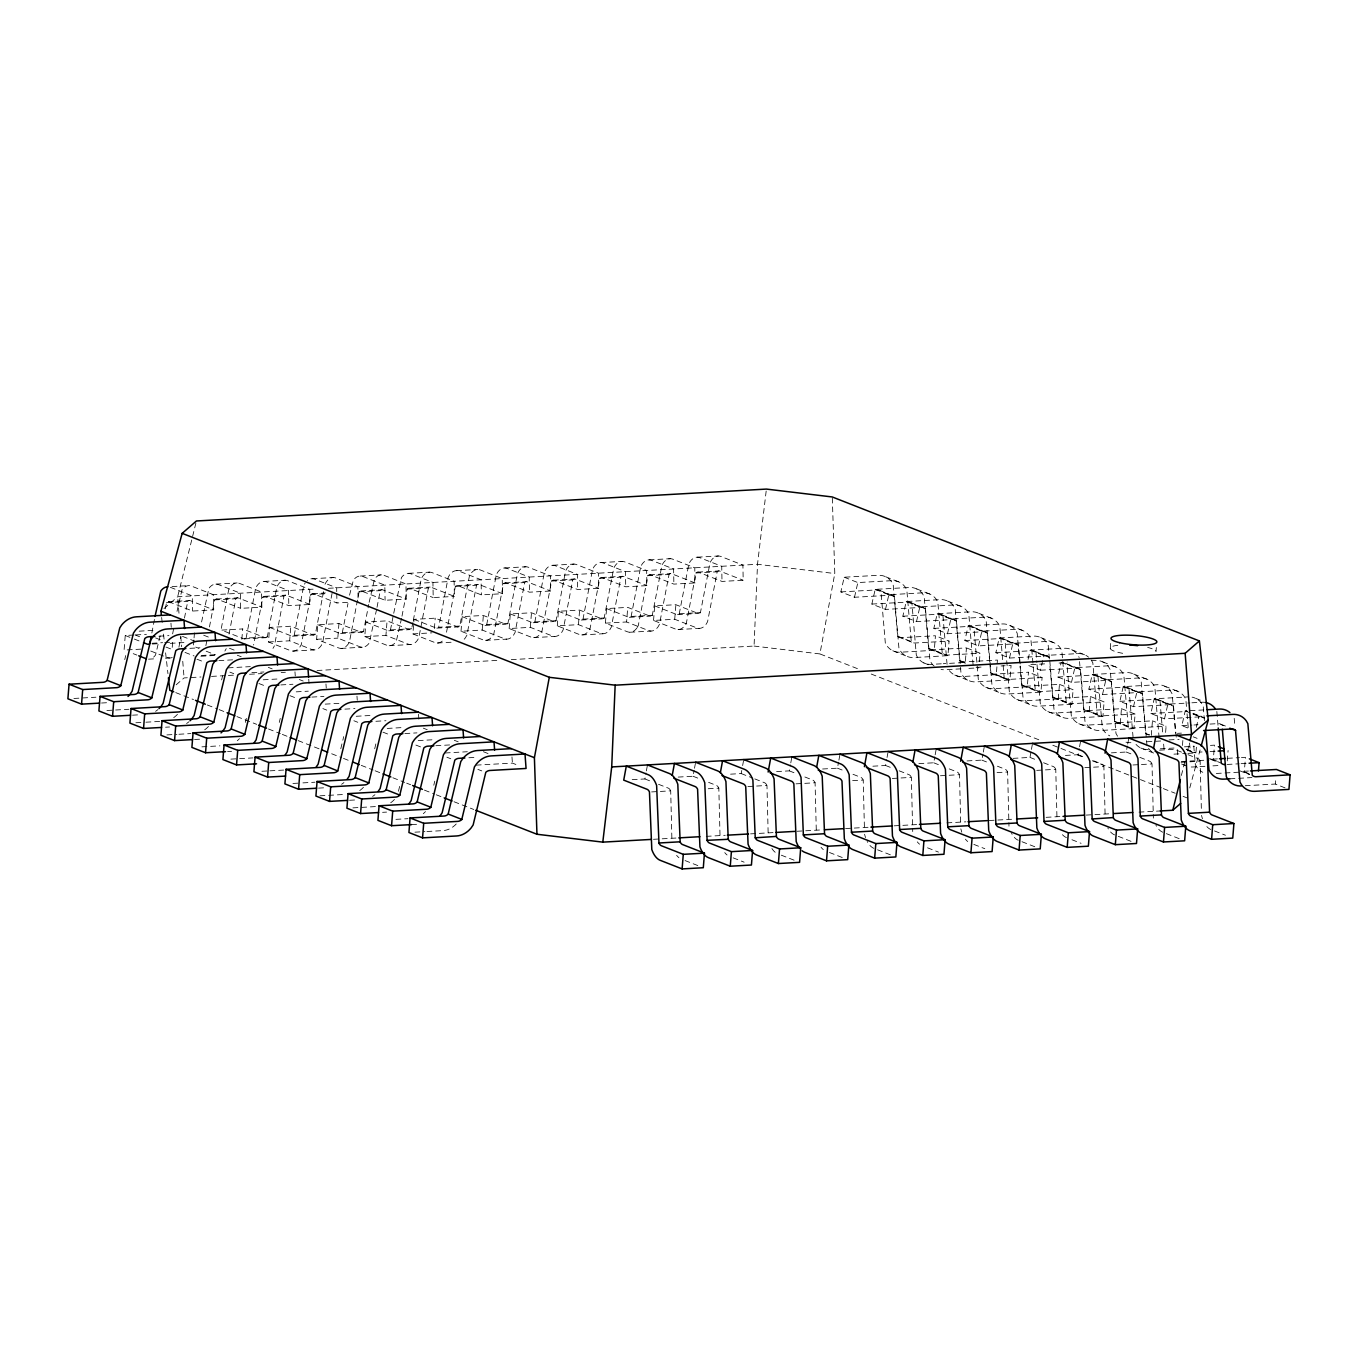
<?xml version="1.0" encoding="UTF-8"?>
<svg xmlns="http://www.w3.org/2000/svg" width="1358" height="1358" viewBox="0 0 1358 1358"><rect width="100%" height="100%" fill="white"/><g stroke="black" fill="none" stroke-linecap="round" stroke-linejoin="round"><path stroke-width="0.75" stroke-dasharray="5 3.75" d="M511.287 659.632L754.063 646.052L757.509 564.283L766.404 489.084M133.712 635.035L125.242 635.493L124.087 650.075L143.15 649.005M172.228 647.376L172.704 641.129M193.888 639.957L193.396 646.204L198.879 648.343M194.058 637.87L194.55 631.623M241.86 639.346L242.675 628.924L221.507 630.112L243.405 638.701A7.469 4.057 86.8 0 0 246.053 638.107L267.322 636.817L276.862 586.894L278.237 584.466A22.39 12.171 86.8 0 1 287.794 580.749L309.709 589.338L309.98 604.48L288.813 605.651L265.472 596.501A7.469 4.057 86.8 0 0 262.841 597.113L253.607 645.05M347.529 602.375L336.937 602.969L313.613 593.819A7.469 4.057 86.8 0 0 310.965 594.414L301.34 644.439L299.948 646.883A22.39 12.171 86.8 0 1 290.391 650.584L268.494 641.995L269.631 627.43L290.816 626.242L312.73 634.831A7.469 4.057 86.8 0 0 315.362 634.22L324.189 588.37M332.065 593.344L322.525 643.251L321.133 645.695A22.39 12.171 86.8 0 1 311.576 649.413L289.661 640.806L290.816 626.242M369.138 602.307L374.502 579.068A22.39 12.171 86.8 0 1 384.059 575.368L405.974 583.957L406.246 599.082L385.078 600.27L361.737 591.12A7.469 4.057 86.8 0 0 359.106 591.732L349.481 641.757L348.089 644.184A22.39 12.171 86.8 0 1 338.532 647.902L316.618 639.295L317.772 624.731L338.94 623.543L360.855 632.132A7.469 4.057 86.8 0 0 363.486 631.538L368.748 604.395M376.607 609.369L369.257 642.996A22.39 12.171 86.8 0 1 359.717 646.714L337.803 638.124L338.94 623.543M401.578 618.263L396.213 641.502A22.39 12.171 86.8 0 1 386.657 645.203L364.759 636.613L365.896 622.032L387.081 620.844L408.996 629.45A7.469 4.057 86.8 0 0 411.627 628.839L412.9 622.49M413.307 620.419L421.252 578.814L422.644 576.386A22.39 12.171 86.8 0 1 432.2 572.669L454.115 581.258L454.387 596.4L431.046 587.25A7.469 4.057 86.8 0 0 428.415 587.844L418.79 637.87L417.398 640.314A22.39 12.171 86.8 0 1 407.841 644.015L385.927 635.425L387.081 620.844M442.233 641.129A22.39 12.171 86.8 0 1 434.798 642.521L412.883 633.914L414.037 619.35L435.205 618.162L457.12 626.751A7.469 4.057 86.8 0 0 459.751 626.14L469.393 576.131L470.768 573.687A22.39 12.171 86.8 0 1 480.325 569.97L502.239 578.576L502.511 593.701L481.343 594.889L458.002 585.739A7.469 4.057 86.8 0 0 455.371 586.333L446.527 632.2M434.39 628.567L435.205 618.162M461.024 631.232L462.161 616.651L483.346 615.463L505.261 624.052A7.469 4.057 86.8 0 0 507.892 623.458L517.517 573.432L518.909 570.988A22.39 12.171 86.8 0 1 528.466 567.288L550.38 575.877L550.652 591.002L529.467 592.19L506.144 583.04A7.469 4.057 86.8 0 0 503.495 583.651L493.871 633.677L492.479 636.104A22.39 12.171 86.8 0 1 482.922 639.822L461.024 631.232L482.192 630.044L504.107 638.633A22.39 12.171 86.8 0 0 513.663 634.916L515.055 632.489L524.68 582.463A7.469 4.057 86.8 0 1 527.311 581.852L550.652 591.002M482.192 630.044L483.346 615.463M509.148 628.533L510.302 613.952L531.47 612.781L553.385 621.37A7.469 4.057 86.8 0 0 556.016 620.759L565.658 570.733L567.033 568.306A22.39 12.171 86.8 0 1 576.59 564.589L598.505 573.178L598.776 588.32L577.608 589.508L554.268 580.358A7.469 4.057 86.8 0 0 551.637 580.952L542.012 630.978L540.62 633.422A22.39 12.171 86.8 0 1 531.063 637.123L509.148 628.533L530.333 627.345L552.248 635.934A22.39 12.171 86.8 0 0 561.788 632.234L563.18 629.789L572.804 579.764A7.469 4.057 86.8 0 1 575.452 579.17L598.776 588.32M530.333 627.345L531.47 612.781M557.289 625.834L558.427 611.27L579.611 610.082L601.526 618.671A7.469 4.057 86.8 0 0 604.157 618.077L613.782 568.051L615.174 565.607A22.39 12.171 86.8 0 1 624.731 561.889L646.646 570.496L646.917 585.621L625.732 586.809L602.409 577.659A7.469 4.057 86.8 0 0 599.761 578.27L590.136 628.279L588.744 630.723A22.39 12.171 86.8 0 1 579.187 634.441L557.289 625.834L578.457 624.663L600.372 633.252A22.39 12.171 86.8 0 0 609.929 629.535L611.321 627.107L620.946 577.082A7.469 4.057 86.8 0 1 623.577 576.471L646.917 585.621M578.457 624.663L579.611 610.082M636.885 628.024A22.39 12.171 86.8 0 1 627.328 631.742L605.413 623.152L606.568 608.571L627.736 607.382L649.65 615.989A7.469 4.057 86.8 0 0 652.281 615.378L661.923 565.352L663.298 562.908A22.39 12.171 86.8 0 1 672.855 559.207L694.77 567.797L695.041 582.938L673.874 584.11L650.533 574.96A7.469 4.057 86.8 0 0 647.902 575.571L638.277 625.597L636.885 628.024M695.041 582.938L671.718 573.772A7.469 4.057 86.8 0 0 669.07 574.383L659.445 624.408L658.053 626.853A22.39 12.171 86.8 0 1 648.513 630.553L626.598 621.964L627.736 607.382M653.554 620.453L654.692 605.872L675.877 604.7L697.791 613.29A7.469 4.057 86.8 0 0 700.422 612.679L710.047 562.653L711.439 560.226A22.39 12.171 86.8 0 1 720.996 556.508L742.911 565.098L743.182 580.239L721.998 581.428L698.674 572.278A7.469 4.057 86.8 0 0 696.026 572.872L686.401 622.898L685.009 625.342A22.39 12.171 86.8 0 1 675.452 629.043L653.554 620.453L674.722 619.265L696.637 627.854A22.39 12.171 86.8 0 0 706.194 624.154L707.586 621.709L717.211 571.684A7.469 4.057 86.8 0 1 719.842 571.09L743.182 580.239M674.722 619.265L675.877 604.7M947.935 655.659L934.287 650.312L935.441 635.748L901.406 637.649A7.469 6.077 -68.6 0 1 897.638 636.274L893.174 584.568L891.595 581.767A22.39 18.248 -68.6 0 0 878.219 575.317L844.201 577.218L840.84 591.918L854.488 597.265L890.712 595.245A7.469 6.077 -68.6 0 1 894.481 596.62L898.945 648.326L900.524 651.11A22.39 18.248 -68.6 0 0 913.9 657.561L947.935 655.659L949.072 641.095L935.441 635.748M934.202 666.167A22.39 18.248 -68.6 0 1 931.537 663.264L929.958 660.48L925.494 608.774A7.469 6.077 -68.6 0 0 921.709 607.399L885.484 609.419L871.853 604.072L875.197 589.372L909.215 587.471A22.39 18.248 -68.6 0 1 922.608 593.921L924.187 596.722L928.634 648.428A7.469 6.077 -68.6 0 0 932.42 649.803L966.438 647.902L965.283 662.466L943.284 663.706M979.424 661.567L980.086 653.249L966.438 647.902M1009.928 679.985L996.297 674.637L997.434 660.056L963.416 661.957A7.469 6.077 -68.6 0 1 959.648 660.582L955.183 608.876L953.605 606.092A22.39 18.248 -68.6 0 0 940.228 599.625L906.21 601.543L902.849 616.226L916.497 621.591L952.722 619.554A7.469 6.077 -68.6 0 1 956.49 620.929L960.955 672.634L962.533 675.435A22.39 18.248 -68.6 0 0 975.91 681.886L1009.928 679.985L1011.082 665.403L1001.067 665.963M1040.941 692.139L1027.293 686.792L1028.447 672.21L994.412 674.111A7.469 6.077 -68.6 0 1 990.644 672.736L986.18 621.03L984.601 618.246A22.39 18.248 -68.6 0 0 971.225 611.796L937.207 613.697L933.846 628.398L947.494 633.745L983.718 631.708A7.469 6.077 -68.6 0 1 987.504 633.083L991.951 684.788L993.53 687.589A22.39 18.248 -68.6 0 0 1006.906 694.04L1040.941 692.139L1042.078 677.557L1028.447 672.21M1059.444 684.364L1073.092 689.711L1071.937 704.293L1058.289 698.946L1059.444 684.364L1025.426 686.265A7.469 6.077 -68.6 0 1 1021.64 684.907L1019.977 666.201M1090.44 696.535L1104.088 701.882L1102.934 716.447L1089.303 711.1L1090.44 696.535L1056.422 698.436A7.469 6.077 -68.6 0 1 1052.654 697.061L1049.751 663.926M1110.284 648.445L1110.759 642.555M1121.453 708.689L1135.084 714.036L1133.947 728.601L1120.299 723.254L1121.453 708.689L1087.418 710.59A7.469 6.077 -68.6 0 1 1083.65 709.216L1079.542 661.635M1156.337 647.528L1156.031 651.45A22.967 4.651 4.5 0 0 1147.646 647.426M1151.295 735.425L1152.45 720.843L1118.432 722.745A7.469 6.077 -68.6 0 1 1114.646 721.37L1110.199 669.664L1108.62 666.88A22.39 18.248 -68.6 0 0 1095.227 660.412L1091.238 660.65M1165.605 732.437L1166.098 726.191L1152.45 720.843M1182.462 745.491L1182.954 739.244M1187.944 753.367L1195.94 752.926L1196.771 742.52M1227.276 760.921L1228.09 750.516M1285.058 787.878L1275.315 784.041L1275.807 777.794M632.2 779.662L644.914 778.949L646.018 772.94M646.374 770.937L647.477 764.927M678.219 777.082L693.038 776.25L694.142 770.258M694.515 768.255L695.619 762.245M730.587 774.162L741.179 773.568L742.283 767.559M742.639 765.556L743.743 759.546M776.606 771.582L789.304 770.869L790.407 764.86M790.78 762.856L791.884 756.847M822.609 769.001L837.445 768.187L838.548 762.178M838.904 760.174L840.008 754.165M872.871 766.201L885.569 765.488L886.672 759.478M887.046 757.475L888.149 751.466M918.874 763.62L933.71 762.789L934.813 756.779M935.17 754.776L936.273 748.784M967.015 760.938L981.834 760.107L982.937 754.097M983.311 752.094L984.414 746.085M1013.034 758.358L1029.975 757.408L1031.078 751.398M1031.435 749.395L1032.538 743.386M1065.402 755.421L1078.099 754.709L1079.203 748.716M1079.576 746.713L1080.679 740.704M1111.404 752.858L1126.24 752.026L1127.344 746.017M1127.7 744.014L1128.804 738.005M857.407 668.628L819.909 653.928L834.797 573.534L832.267 496.96M151.858 632.981L154.642 618.416M160.125 635.884L155.559 654.963A22.39 12.171 86.8 0 1 151.061 658.715M165.286 608.842L166.576 602.494A7.469 4.057 86.8 0 1 169.207 601.9L192.547 611.049L213.715 609.861L213.444 594.719L191.529 586.13A22.39 12.171 86.8 0 0 181.972 589.847L176.608 613.086M172.636 633.88L173.841 627.634M178.917 647.172L180.903 636.783M184.484 618.06L187.743 601.305A7.469 4.057 86.8 0 1 190.392 600.711L213.715 609.861M201.578 621.964L208.928 588.337A22.39 12.171 86.8 0 1 218.485 584.619L240.4 593.225L240.672 608.35L261.856 607.162L261.585 592.037L239.67 583.448A22.39 12.171 86.8 0 0 230.113 587.148L228.721 589.593L220.777 631.181M205.873 645.661L207.061 639.431M209.455 626.955L214.7 599.812A7.469 4.057 86.8 0 1 217.348 599.201L240.672 608.35M229.044 634.084L235.885 598.623A7.469 4.057 86.8 0 1 238.516 598.012L261.856 607.162M246.137 637.988L255.677 588.082L257.069 585.638A22.39 12.171 86.8 0 1 266.626 581.937L288.541 590.526L288.813 605.651M309.98 604.48L286.657 595.33A7.469 4.057 86.8 0 0 284.009 595.924L274.384 645.95L272.992 648.394M269.631 627.43L291.546 636.019A7.469 4.057 86.8 0 0 294.177 635.408L303.802 585.383L305.194 582.955M317.772 624.731L339.67 633.32A7.469 4.057 86.8 0 0 342.318 632.726L347.971 603.495M349.549 595.177L353.335 580.256A22.39 12.171 86.8 0 1 362.892 576.539L384.806 585.145L385.078 600.27M377.015 607.298L380.274 590.543A7.469 4.057 86.8 0 1 382.922 589.932L406.246 599.082M365.896 622.032L387.811 630.621A7.469 4.057 86.8 0 0 390.442 630.027L393.311 615.361M393.718 613.273L401.459 577.557A22.39 12.171 86.8 0 1 411.016 573.857L432.93 582.446L433.202 597.588L454.387 596.4M401.985 616.176L407.23 589.033A7.469 4.057 86.8 0 1 409.878 588.421L433.202 597.588M502.511 593.701L479.187 584.551A7.469 4.057 86.8 0 0 476.539 585.162L466.914 635.171L465.522 637.615A22.39 12.171 86.8 0 1 463.418 639.941M462.161 616.651L484.076 625.24A7.469 4.057 86.8 0 0 486.707 624.646L496.332 574.621L497.724 572.176A22.39 12.171 86.8 0 1 507.281 568.476L529.196 577.065L529.467 592.19M510.302 613.952L532.2 622.558A7.469 4.057 86.8 0 0 534.848 621.947L544.473 571.922L545.865 569.494A22.39 12.171 86.8 0 1 555.422 565.777L577.337 574.366L577.608 589.508M558.427 611.27L580.341 619.859A7.469 4.057 86.8 0 0 582.972 619.248L592.597 569.24L593.989 566.795A22.39 12.171 86.8 0 1 603.546 563.078L625.461 571.684L625.732 586.809M606.568 608.571L628.465 617.16A7.469 4.057 86.8 0 0 631.114 616.566L640.738 566.541L642.13 564.096A22.39 12.171 86.8 0 1 651.687 560.396L673.602 568.985L673.874 584.11M654.692 605.872L676.607 614.478A7.469 4.057 86.8 0 0 679.238 613.867L688.862 563.842L690.254 561.414A22.39 12.171 86.8 0 1 699.811 557.697L721.726 566.286L721.998 581.428M854.488 597.265L857.832 582.565L891.866 580.664A22.39 18.248 -68.6 0 1 905.243 587.114L906.821 589.915L911.286 641.621A7.469 6.077 -68.6 0 0 915.054 642.996L949.072 641.095M885.484 609.419L888.845 594.736L922.863 592.818A22.39 18.248 -68.6 0 1 936.239 599.285L937.818 602.069L942.282 653.775A7.469 6.077 -68.6 0 0 946.051 655.15L980.086 653.249M916.497 621.591L919.841 606.89L953.859 604.989A22.39 18.248 -68.6 0 1 967.252 611.439L968.814 614.223L973.177 665.81M947.494 633.745L950.838 619.044L984.873 617.143A22.39 18.248 -68.6 0 1 998.249 623.594L999.827 626.394L1002.951 663.519M1020.181 663.943L1018.5 645.237A7.469 6.077 -68.6 0 0 1014.715 643.879L978.49 645.899L964.859 640.552L968.203 625.851L1002.221 623.95A22.39 18.248 -68.6 0 1 1015.614 630.401L1017.193 633.201L1019.79 664.147M978.49 645.899L981.851 631.198L1015.869 629.297A22.39 18.248 -68.6 0 1 1029.245 635.748L1030.824 638.549L1035.288 690.254A7.469 6.077 -68.6 0 0 1039.057 691.629L1073.092 689.711M1102.934 716.447L1068.916 718.348A22.39 18.248 -68.6 0 1 1055.539 711.898L1053.961 709.114L1049.496 657.408A7.469 6.077 -68.6 0 0 1045.728 656.033L1009.503 658.053L995.855 652.706L999.216 638.005L1033.234 636.104A22.39 18.248 -68.6 0 1 1046.611 642.555L1048.189 645.356L1049.581 661.855M1009.503 658.053L1012.847 643.352L1046.865 641.451A22.39 18.248 -68.6 0 1 1060.259 647.902L1061.837 650.703L1066.285 702.409A7.469 6.077 -68.6 0 0 1070.07 703.784L1104.088 701.882M1028.108 659.36L1030.213 650.159L1064.231 648.258A22.39 18.248 -68.6 0 1 1077.607 654.709L1079.186 657.51M1028.804 665.624L1040.5 670.207L1043.861 655.524L1077.879 653.605A22.39 18.248 -68.6 0 1 1088.573 657.17M1117.549 736.223L1115.97 733.422L1111.506 681.716A7.469 6.077 -68.6 0 0 1107.721 680.341L1071.496 682.378L1057.865 677.031L1061.209 662.331L1067.218 661.991M1071.496 682.378L1074.857 667.678L1108.875 665.776A22.39 18.248 -68.6 0 1 1122.251 672.227L1123.83 675.011L1128.294 726.717A7.469 6.077 -68.6 0 0 1132.063 728.092L1166.098 726.191M1146.967 745.576L1142.502 693.87A7.469 6.077 -68.6 0 0 1138.734 692.495L1102.509 694.532L1088.861 689.185L1092.222 674.485L1126.24 672.583A22.39 18.248 -68.6 0 1 1139.617 679.034L1141.195 681.818L1145.66 733.541A7.469 6.077 -68.6 0 0 1149.428 734.899M1102.509 694.532L1105.853 679.832L1139.871 677.931A22.39 18.248 -68.6 0 1 1153.265 684.381L1154.843 687.182L1159.019 736.681M1176.232 737.105L1173.516 706.024A7.469 6.077 -68.6 0 0 1169.73 704.666L1133.506 706.686L1119.858 701.339L1123.219 686.639L1157.237 684.738A22.39 18.248 -68.6 0 1 1170.613 691.188L1172.192 693.989L1175.502 733.184M1133.506 706.686L1136.867 691.986L1170.885 690.085A22.39 18.248 -68.6 0 1 1184.261 696.535L1185.84 699.336L1186.875 711.711M1192.935 713.731L1204.512 718.195A7.469 6.077 -68.6 0 0 1200.744 716.82L1164.502 718.84L1150.871 713.493L1154.215 698.793L1188.25 696.892M1164.502 718.84L1167.863 704.14L1189.88 702.918M1187.724 727.939L1181.867 725.647L1185.228 710.947L1205.242 709.844M1196.347 727.328L1198.859 716.311L1204.869 715.972M124.749 659.615L125.717 655.574M221.609 679.934L222.576 675.894M245.374 722.388L246.341 718.348M279.273 722.422L280.24 718.382M340.79 748.75L343.693 736.63M374.689 748.801L376.624 740.721M398.454 791.256L400.389 783.176M433.796 785.23L434.764 781.189M195.908 523.017L177.677 596.722L179.154 615.463M1181.392 775.452L1184.94 761.108M1187.486 750.872L1189.506 742.69L1190.304 751.042A7.469 6.077 -68.6 0 0 1194.072 752.417L1202.085 751.959M1189.761 787.912L1200.099 749.956M224.868 651.076L226.26 648.649M324.986 584.212L326.378 581.767A22.39 12.171 86.8 0 1 335.935 578.05L357.85 586.656L358.122 601.781M267.322 636.817L267.22 636.919A7.469 4.057 86.8 0 1 264.589 637.53L242.675 628.924M534.848 621.947L556.118 620.657M647.8 575.673L668.985 574.502M695.941 572.991L717.126 571.803M163.978 608.588L177.677 596.722L315.939 588.999M176.15 684.805L184.077 677.931L200.967 676.98M172.042 586.571L188.983 585.621M215.939 584.11L237.107 582.938M264.063 581.428L285.248 580.239M312.204 578.729L333.372 577.54M360.328 576.047L381.513 574.858M408.469 573.348L429.637 572.159M456.594 570.649L477.778 569.477M504.735 567.967L525.902 566.778M552.859 565.268L574.044 564.079M601 562.568L622.168 561.397M649.124 559.886L670.309 558.698M697.265 557.187L718.433 555.999M328.364 588.303L757.509 564.283L834.797 573.534M168.29 601.73L189.475 600.542M216.431 599.031L237.616 597.843M264.555 596.332L285.74 595.16M312.696 593.65L325.394 592.937M360.821 590.951L382.005 589.762M408.962 588.269L430.147 587.08M457.086 585.57L478.271 584.381M505.227 582.871L526.412 581.682M553.351 580.189L574.536 579M601.492 577.49L622.677 576.301M649.616 574.79L670.801 573.619M697.757 572.108L718.942 570.92M166.474 602.612L187.659 601.424M214.615 599.913L235.8 598.725M262.739 597.214L283.924 596.043M310.88 594.532L325.699 593.701M359.004 591.833L380.189 590.645M407.145 589.151L428.33 587.963M455.269 586.452L476.454 585.264M503.411 583.753L524.595 582.565M551.535 581.071L572.72 579.883M599.676 578.372L620.861 577.184M139.195 631.164L155.304 630.265M840.84 591.918L877.064 589.898A7.469 6.077 -68.6 0 1 880.85 591.256L894.599 596.739M135.817 634.916L146.409 634.322M158.886 636.189L168.935 635.629M151.994 643.268L162.587 642.673M164.691 642.555L171.057 642.198A7.469 4.057 86.8 0 1 170.123 642.877M294.279 635.306L315.446 634.118M342.403 632.607L363.588 631.419M390.544 629.908L411.712 628.737M459.853 626.038L438.668 627.226L448.208 577.303L449.6 574.875A22.39 12.171 86.8 0 1 459.157 571.158L481.071 579.747L481.343 594.889M486.809 624.527L507.977 623.339M583.074 619.146L604.242 617.958M631.198 616.447L652.383 615.259M679.339 613.765L700.507 612.577M152.3 644.031L160.77 643.556M244.321 638.871L265.506 637.7M292.462 636.189L313.63 635.001M340.586 633.49L361.771 632.302M388.728 630.791L409.895 629.62M436.852 628.109L458.036 626.921M484.993 625.41L506.161 624.222M533.117 622.728L554.302 621.54M581.258 620.029L602.426 618.841M629.382 617.33L650.567 616.142M677.523 614.648L698.691 613.46M170.208 643.336L186.301 642.436M871.853 604.072L908.078 602.052A7.469 6.077 -68.6 0 1 911.846 603.427L925.596 608.91M268.494 641.995L289.661 640.806M316.618 639.295L337.803 638.124M364.759 636.613L385.927 635.425M412.883 633.914L431.946 632.845M605.413 623.152L626.598 621.964M189.882 648.343L199.949 647.783M201.205 655.49L217.297 654.59M902.849 616.226L939.074 614.206A7.469 6.077 -68.6 0 1 942.859 615.581L956.609 621.064M148.548 659.173L157.019 658.698M165.489 658.223L169.733 657.985M200.916 656.254L215.752 655.422M292.955 651.093L314.122 649.905M341.079 648.411L362.263 647.223M389.22 645.712L410.388 644.524M437.344 643.013L454.285 642.079M485.485 640.331L506.653 639.143M533.609 637.632L554.794 636.444M581.75 634.933L602.918 633.762M629.874 632.251L651.059 631.063M678.015 629.552L699.183 628.364M218.876 660.616L232.965 659.818M228.178 667.864L250.313 666.625M933.846 628.398L970.087 626.361A7.469 6.077 -68.6 0 1 973.856 627.736L987.605 633.218M251.892 672.651L263.961 671.989M211.508 676.403L226.294 675.571M228.399 675.452L234.73 675.096M249.516 674.264L262.179 673.568M281.174 672.499L285.401 672.261M317.059 670.496L498.624 660.327M263.214 679.798L279.307 678.898M964.859 640.552L1001.084 638.515A7.469 6.077 -68.6 0 1 1004.852 639.89L1018.602 645.373M280.868 684.924L292.955 684.245M73.909 698.453L95.926 697.214M934.287 650.312L900.269 652.213A22.39 18.248 -68.6 0 1 886.893 645.763L885.314 642.979L880.952 591.392M296.231 691.85L308.3 691.171M995.855 652.706L1032.08 650.686A7.469 6.077 -68.6 0 1 1035.865 652.044L1049.615 657.544M101.561 703.02L107.554 702.68M311.882 697.078L323.951 696.416M106.909 710.489L128.925 709.266M941.281 663.807L931.265 664.368A22.39 18.248 -68.6 0 1 917.889 657.917L916.31 655.133L911.965 603.563M981.053 667.084L977.064 667.304A7.469 6.077 -68.6 0 1 975.689 667.202M325.207 704.123L341.316 703.223M1030.892 664.639L1046.984 663.739M1059.053 663.06L1063.093 662.84A7.469 6.077 -68.6 0 1 1066.862 664.215L1080.612 669.698L1084.957 721.268L1086.536 724.052A22.39 18.248 -68.6 0 0 1099.912 730.519L1133.947 728.601M132.558 715.174L140.553 714.732M960.921 668.832L944.913 669.732A22.39 18.248 -68.6 0 1 941.043 669.46M968.916 668.374L978.931 667.813M344.898 709.131L354.947 708.57M1040.5 670.207L1076.724 668.187A7.469 6.077 -68.6 0 1 1080.51 669.562L1080.612 669.698M135.902 722.762L143.914 722.32M145.917 722.201L159.921 721.421M996.297 674.637L962.262 676.539A22.39 18.248 -68.6 0 1 948.886 670.071M1042.078 677.557L1008.06 679.458A7.469 6.077 -68.6 0 1 1004.292 678.1L990.542 672.617M356.22 716.277L372.313 715.377M1057.865 677.031L1094.09 674.994A7.469 6.077 -68.6 0 1 1097.858 676.369L1111.608 681.852M165.557 727.209L169.563 726.988M375.894 721.285L385.961 720.725M166.915 734.916L176.913 734.355M178.917 734.254L190.918 733.575M1027.293 686.792L993.275 688.693A22.39 18.248 -68.6 0 1 979.899 682.242L978.32 679.441L973.958 627.871M387.217 728.431L403.326 727.532M1088.861 689.185L1125.086 687.148A7.469 6.077 -68.6 0 1 1128.871 688.523L1142.621 694.006M194.567 739.482L202.563 739.041M404.888 733.558L416.957 732.879M201.918 746.849L219.928 745.848M1058.289 698.946L1024.272 700.847A22.39 18.248 -68.6 0 1 1010.895 694.396L1009.317 691.595L1004.971 640.025M418.213 740.585L434.322 739.686M1119.858 701.339L1156.099 699.319A7.469 6.077 -68.6 0 1 1159.868 700.677L1173.618 706.16M227.567 751.534L231.573 751.314M1071.937 704.293L1037.919 706.194A22.39 18.248 -68.6 0 1 1024.543 699.743L1022.964 696.96L1020.35 666.014M1191.883 702.799L1201.881 702.239A22.39 18.248 -68.6 0 1 1205.751 702.51M435.884 745.712L449.973 744.931M230.911 759.122L252.928 757.9M1089.303 711.1L1055.285 713.001A22.39 18.248 -68.6 0 1 1041.892 706.55L1040.313 703.767L1037.02 664.571M1135.084 714.036L1101.066 715.938A7.469 6.077 -68.6 0 1 1097.298 714.563L1083.65 709.216M445.203 752.977L467.339 751.738M1150.871 713.493L1187.096 711.473M468.9 757.764L476.947 757.306M261.924 771.276L267.916 770.954M269.919 770.835L283.924 770.054M1120.299 723.254L1086.281 725.155A22.39 18.248 -68.6 0 1 1072.905 718.705L1071.326 715.921L1066.964 664.351M476.2 765.131L512.424 763.111L518.281 765.403M1181.867 725.647L1191.934 725.087M1193.954 724.985L1197.977 724.748M1210.046 724.069L1218.092 723.627A7.469 6.077 -68.6 0 1 1221.877 725.002L1225.884 726.666M1177.454 733.337L1181.443 733.116M292.921 783.447L300.933 782.989M302.919 782.887L314.937 782.208M1169.068 739.923L1179.083 739.363M318.57 788.115L326.582 787.674M1146.933 741.774L1162.94 740.874M1184.431 746.832L1194.446 746.272M1210.453 745.389L1214.459 745.152L1213.305 759.733L1219.161 762.025M319.928 795.822L343.93 794.481M1160.292 748.801L1176.3 747.918M1159.545 750.159L1174.364 749.327L1186.043 753.911M1210.08 751.517L1218.092 751.076M349.566 800.269L355.575 799.947M1173.94 754.148L1185.941 753.486M1217.447 758.884L1211.438 759.224A7.469 6.077 -68.6 0 1 1210.063 759.122M1227.445 758.324L1239.447 757.645M1241.45 757.543L1245.456 757.323L1244.301 771.887L1250.158 774.179M352.927 807.874L376.947 806.516M1181.29 761.532L1209.299 759.954M651.636 791.918L670.699 790.848L671.938 840.857M708.248 788.743L718.823 788.149L720.029 836.087M747.902 786.537L766.964 785.467L768.153 833.388M796.043 783.838L815.089 782.768L816.345 832.777M852.637 780.663L863.23 780.069L864.418 828.007M892.308 778.457L911.354 777.387L912.712 831.571M940.432 775.758L959.495 774.688L960.683 822.625M997.044 772.583L1007.619 772.006L1008.977 826.173M1036.697 770.376L1055.76 769.307L1056.948 817.227M1084.838 767.677L1103.884 766.608L1105.089 814.545M1132.962 764.978L1139.311 764.639M1141.433 764.52L1152.025 763.926L1153.366 818.093M1181.104 762.296L1200.149 761.227L1201.355 809.147M1227.072 764.452L1239.09 763.79M1241.093 763.671L1247.085 763.332M382.583 812.322L386.572 812.101M1204.936 766.319L1192.935 766.981A22.39 18.248 -68.6 0 1 1189.065 766.727M1212.932 765.861L1218.941 765.539M1248.443 771.038L1242.434 771.378L1250.243 774.45M395.942 819.349L407.943 818.687M1216.293 773.466L1240.312 772.108M411.576 824.595L417.585 824.255M1229.941 778.813L1251.94 777.574M414.937 832.182L424.935 831.622M426.938 831.503L442.946 830.621A22.39 18.248 -68.6 0 0 456.475 823.746M1245.286 785.722L1275.315 784.041M653.47 839.295L676.691 838.005M706.245 836.358L725.24 835.289M750.567 833.863L773.788 832.573M797.01 831.266L822.354 829.857M845.576 828.55L868.797 827.26M894.124 825.834L917.346 824.544M946.899 822.88L965.894 821.828M989.116 820.521L1014.46 819.112M1046.118 817.329L1060.904 816.514M1086.23 815.089L1109.452 813.798M1139.006 812.135L1160.122 810.964M754.063 646.052L819.909 653.928M885.705 576.777L899.352 582.124M916.701 588.931L930.349 594.295M947.714 601.102L961.345 606.449M978.711 613.256L992.359 618.603M1009.707 625.41L1023.355 630.757M1040.72 637.564L1054.351 642.911M1071.717 649.735L1085.365 655.082M1102.713 661.889L1116.361 667.236M1133.726 674.043L1147.357 679.39M1164.723 686.197L1178.371 691.545M1195.736 698.351L1203.527 701.407M879.729 590.458L893.377 595.806M910.726 602.612L924.374 607.977M941.739 614.784L955.37 620.131M972.735 626.938L986.383 632.285M1003.732 639.092L1017.38 644.439M1034.745 651.246L1048.376 656.593M1065.741 663.4L1079.389 668.764M1096.738 675.571L1110.386 680.918M1127.751 687.725L1141.382 693.072M1158.747 699.879L1172.395 705.226M1193.648 713.561L1203.392 717.38M1220.757 724.204L1226.597 726.496M844.201 577.218L857.832 582.565M875.197 589.372L888.845 594.736M906.21 601.543L919.841 606.89M937.207 613.697L950.838 619.044M968.203 625.851L981.851 631.198M999.216 638.005L1012.847 643.352M1030.213 650.159L1043.861 655.524M1061.209 662.331L1074.857 667.678M1092.222 674.485L1105.853 679.832M1123.219 686.639L1136.867 691.986M1154.215 698.793L1167.863 704.14M1185.228 710.947L1191.068 713.256M1193.02 714.019L1198.859 716.311M1193.19 736.817L1197.094 738.345M1186.196 749.107L1195.94 752.926M897.519 636.138L911.167 641.485M928.533 648.292L942.163 653.639M959.529 660.446L965.385 662.738M1021.539 684.771L1035.169 690.119M1052.535 696.926L1066.183 702.273M1114.545 721.234L1128.192 726.598M1145.541 733.405L1149.445 734.933M1186.298 749.378L1190.185 750.906M1209.503 758.477L1221.198 763.06M898.758 637.072L912.389 642.419M929.755 649.226L943.403 654.573M960.751 661.397L966.607 663.689M991.764 673.551L1005.395 678.898M1022.761 685.705L1036.409 691.052M1053.774 697.859L1067.405 703.206M1084.77 710.013L1098.401 715.36M1115.767 722.184L1129.415 727.532M1187.52 750.312L1191.424 751.84M1210.725 759.411L1218.516 762.466M1239.786 770.801L1249.53 774.62M1187.978 754.675L1197.705 758.477A7.469 4.057 86.8 0 1 1200.099 761.057L1200.149 761.227M892.783 650.754L906.414 656.101M923.78 662.908L929.636 665.199M954.776 675.062L968.424 680.426M985.789 687.233L999.42 692.58M1016.786 699.387L1030.433 704.734M1047.799 711.541L1061.43 716.888M1078.795 723.695L1092.426 729.042M1140.805 748.02L1154.436 753.367A22.39 18.248 -68.6 0 1 1148.545 748.377M1181.545 763.994L1185.449 765.522A22.39 18.248 -68.6 0 1 1182.224 763.434M1126.24 752.026L1132.063 754.318M1139.854 757.357L1149.564 761.176A7.469 4.057 86.8 0 1 1151.957 763.756L1152.025 763.926M1078.099 754.709L1083.939 757M1093.665 760.819L1101.44 763.875A7.469 4.057 86.8 0 1 1103.833 766.438L1103.884 766.608M871.225 674.043L1039.006 739.838M1052.823 745.253L1084.397 757.645M1092.29 760.735L1114.001 769.256M1115.987 770.02L1161.379 787.827M1163.348 788.608L1175.196 793.242M1183.09 796.348L1187.045 797.893M1029.975 757.408L1035.798 759.699M1043.589 762.755L1053.299 766.557A7.469 4.057 86.8 0 1 1055.692 769.137L1055.76 769.307M1214.51 830.943L1225.459 835.238M981.834 760.107L989.609 763.145M997.4 766.201L1005.175 769.256A7.469 4.057 86.8 0 1 1007.568 771.819L1007.619 772.006M1166.369 833.642L1179.151 838.65M933.71 762.789L939.532 765.08M949.259 768.9L957.034 771.938A7.469 4.057 86.8 0 1 959.427 774.518L959.495 774.688M1118.245 836.324L1132.844 842.062M885.569 765.488L891.408 767.779M899.183 770.818L908.909 774.637A7.469 4.057 86.8 0 1 911.303 777.217L911.354 777.387M1071.937 839.736L1081.07 843.318M837.445 768.187L843.267 770.461M852.994 774.281L860.768 777.336A7.469 4.057 86.8 0 1 863.162 779.899M1021.98 841.722L1034.762 846.73M414.037 619.35L435.935 627.939A7.469 4.057 86.8 0 0 438.583 627.328M789.304 770.869L797.078 773.924M804.87 776.98L812.644 780.018A7.469 4.057 86.8 0 1 815.038 782.598L815.089 782.768M973.839 844.404L984.805 848.699M741.179 773.568L752.841 778.134M754.793 778.898L764.503 782.717A7.469 4.057 86.8 0 1 766.897 785.297L766.964 785.467M927.531 847.816L938.497 852.111M693.038 776.25L698.878 778.541M708.604 782.361L716.379 785.416A7.469 4.057 86.8 0 1 718.772 787.98L718.823 788.149M877.574 849.802L890.356 854.81M170.361 587.318L192.276 595.907L192.547 611.049M644.914 778.949L650.737 781.24M658.528 784.296L668.238 788.098A7.469 4.057 86.8 0 1 670.631 790.679L670.699 790.848M829.449 852.485L842.232 857.509M781.308 855.184L795.924 860.904M203.683 635.204L210.982 638.073M229.485 648.275L234.968 650.414M237.311 655.218L241.198 656.746M268.307 667.372L272.211 668.9M299.303 679.526L303.207 681.054M423.323 728.16L427.21 729.687M454.319 740.314L458.223 741.841M483.38 751.704L489.219 754.013M182.498 636.393L195.28 641.4M206.178 651.212L215.311 654.794M733.184 857.866L744.133 862.177M155.542 637.904L162.841 640.755M185.011 652.4L194.126 655.982M134.917 634.882L142.709 637.937M165.914 647.036L173.705 650.092M196.91 659.19L202.766 661.482M229.875 672.125L233.763 673.653M258.92 683.515L266.711 686.571M289.916 695.669L297.725 698.725M322.881 708.587L326.769 710.115M353.878 720.742L357.782 722.286M382.939 732.149L390.731 735.204M415.887 745.067L421.727 747.358M446.884 757.221L450.788 758.749M477.88 769.375L481.784 770.903M125.242 635.493L132.541 638.362M134.357 639.075L141.673 641.944M150.738 651.042L163.52 656.05M685.043 860.565L697.825 865.572M133.22 653.656L136.869 655.082M175.742 692.614L193.498 699.574M207.316 704.989L217.195 708.859M219.164 709.64L225.088 711.965M236.92 716.6L256.662 724.34M268.511 728.991L280.342 733.643M282.328 734.406L288.252 736.732M298.115 740.602L319.826 749.124M331.675 753.758L341.537 757.628M343.506 758.409L349.43 760.735M361.279 765.369L373.111 770.02M375.097 770.784L381.021 773.109M392.852 777.761L404.701 782.395M406.67 783.176L410.625 784.72M424.443 790.135L434.305 794.006M436.274 794.786L442.199 797.112M454.047 801.746L473.789 809.487M1091.255 660.073L1092.834 662.857L1097.179 714.427M1201.507 815.411L1202.441 818.755M960.836 828.872L961.77 832.216M864.571 834.253L865.504 837.614M161.636 617.483L162.57 625.8M163.503 634.118L164.216 640.365M165.608 652.842L167.951 673.653M1234.201 718.297L1234.897 726.547M1216.836 711.49L1218.058 725.936M1204.41 720.589L1203.205 706.143L1201.626 703.342A22.39 18.248 -68.6 0 0 1192.103 697.146M1193.767 745.983L1195.329 764.554L1196.907 767.338A22.39 18.248 -68.6 0 0 1202.798 772.329M1187.062 713.765L1188.267 728.211M1177.267 749.48L1177.963 757.747M1159.987 700.813L1162.771 733.829M1163.636 744.133L1164.332 752.383M1128.973 688.659L1133.149 738.175M1097.977 676.505L1102.323 728.075L1103.901 730.876A22.39 18.248 -68.6 0 0 1109.792 735.866M1035.967 652.179L1036.833 662.5M1003.138 665.59L1004.173 677.965M942.961 615.717L947.307 667.287M180.784 636.291L181.616 646.697M182.753 661.278L184.077 677.931M511.966 756.915L512.424 763.111M418.519 714.24L419.113 722.507M356.967 696.128L357.256 700.253M325.954 683.974L326.26 688.099M308.741 679.221L309.047 683.346M294.958 671.803L295.263 675.944M170.955 623.186L171.244 627.311M336.733 591.613L336.665 587.827L314.75 579.238A22.39 12.171 86.8 0 0 307.315 580.63M336.767 593.514L336.937 602.969M172.245 657.527A22.39 12.171 86.8 0 1 167.187 657.476M157.918 709.589A22.39 18.248 -68.6 0 1 155.576 711.337M177.457 714.325A22.39 18.248 -68.6 0 1 172.941 718.144M188.932 721.76A22.39 18.248 -68.6 0 1 186.572 723.491M208.453 726.479A22.39 18.248 -68.6 0 1 203.938 730.298M239.449 738.65A22.39 18.248 -68.6 0 1 237.294 740.721M343.947 782.548A22.39 18.248 -68.6 0 1 341.588 784.279M1130.925 742.673A22.39 18.248 -68.6 0 1 1123.439 741.213M363.469 787.267A22.39 18.248 -68.6 0 1 358.953 791.086M374.944 794.702A22.39 18.248 -68.6 0 1 372.584 796.433M1148.291 749.48A22.39 18.248 -68.6 0 1 1134.898 743.03M394.465 799.438A22.39 18.248 -68.6 0 1 389.95 803.257M425.461 811.592A22.39 18.248 -68.6 0 1 423.306 813.663M678.915 857.679A22.39 12.171 86.8 0 1 676.624 855.319M727.056 854.98A22.39 12.171 86.8 0 1 724.765 852.62M775.18 852.281A22.39 12.171 86.8 0 1 770.886 846.781M823.321 849.599A22.39 12.171 86.8 0 1 821.03 847.239M873.924 848.36A22.39 12.171 86.8 0 1 867.151 841.4M919.587 844.201A22.39 12.171 86.8 0 1 917.295 841.858M967.711 841.519A22.39 12.171 86.8 0 1 965.419 839.159M1018.33 840.279A22.39 12.171 86.8 0 1 1011.54 833.32M1066.454 837.597A22.39 12.171 86.8 0 1 1061.684 833.778M1114.595 834.898A22.39 12.171 86.8 0 1 1107.805 827.939M1162.72 832.199A22.39 12.171 86.8 0 1 1155.947 825.24M1210.861 829.517A22.39 12.171 86.8 0 1 1206.091 825.698M1122.693 653.317A22.967 4.651 4.5 0 1 1120.757 645.084"/><path stroke-width="1.5" d="M475.758 810.268L536.953 834.253L602.799 842.13L611.711 766.931L615.157 685.179L1185.144 653.3L1199.386 640.942L832.267 496.96L766.404 489.084L196.418 520.98L182.176 533.338L160.94 611.236L161.415 615.395M170.344 614.919L136.326 616.821A22.39 18.248 -68.6 0 0 121.796 624.833L119.776 627.837L107.095 680.494A7.469 6.077 -68.6 0 1 103.072 682.31L69.054 684.211L67.9 698.793L81.548 704.14L99.558 703.121M81.548 704.14L82.685 689.558L69.054 684.211M201.34 627.073L167.323 628.975A22.39 18.248 -68.6 0 0 152.809 636.987L150.772 639.991L138.092 692.648A7.469 6.077 -68.6 0 1 134.069 694.464L100.051 696.365L98.896 710.947L112.544 716.294L130.555 715.276M112.544 716.294L113.699 701.713L100.051 696.365M232.354 639.228L198.319 641.146A22.39 18.248 -68.6 0 0 183.805 649.158L181.768 652.146L169.105 704.819A7.469 6.077 -68.6 0 1 165.065 706.618L131.047 708.52L129.91 723.101L143.541 728.448L161.551 727.447M143.541 728.448L144.695 713.867L131.047 708.52M263.35 651.399L229.332 653.3A22.39 18.248 -68.6 0 0 214.802 661.312L212.782 664.3L200.101 716.973A7.469 6.077 -68.6 0 1 196.078 718.772L162.06 720.691L160.906 735.255L174.554 740.602L192.564 739.601M174.554 740.602L175.691 726.038L162.06 720.691M294.346 663.553L260.329 665.454A22.39 18.248 -68.6 0 0 245.815 673.466L243.778 676.471L231.098 729.127A7.469 6.077 -68.6 0 1 227.075 730.944L193.057 732.845L191.902 747.409L205.55 752.756L225.564 751.653M205.55 752.756L206.705 738.192L193.057 732.845M325.36 675.707L291.325 677.608A22.39 18.248 -68.6 0 0 276.811 685.62L274.774 688.625L262.111 741.281A7.469 6.077 -68.6 0 1 258.088 743.098L224.053 744.999L222.916 759.58L236.547 764.927L256.56 763.807M236.547 764.927L237.701 750.346L224.053 744.999M356.356 687.861L322.338 689.762A22.39 18.248 -68.6 0 0 307.808 697.791L305.788 700.779L293.107 753.452A7.469 6.077 -68.6 0 1 289.084 755.252L255.066 757.153L253.912 771.734L267.56 777.082L285.57 776.08M267.56 777.082L268.697 762.5L255.066 757.153M387.353 700.032L353.335 701.933A22.39 18.248 -68.6 0 0 338.821 709.945L336.784 712.933L324.104 765.606A7.469 6.077 -68.6 0 1 320.081 767.406L286.063 769.307L284.908 783.889L298.556 789.236L316.567 788.234M298.556 789.236L299.711 774.654L286.063 769.307M418.366 712.186L384.331 714.087A22.39 18.248 -68.6 0 0 369.817 722.1L367.78 725.087L355.117 777.761A7.469 6.077 -68.6 0 1 351.094 779.56L317.059 781.478L315.922 796.043L329.553 801.39L347.563 800.388M329.553 801.39L330.707 786.825L317.059 781.478M449.362 724.34L415.344 726.241A22.39 18.248 -68.6 0 0 400.831 734.254L398.794 737.258L386.113 789.915A7.469 6.077 -68.6 0 1 382.09 791.731L348.072 793.632L346.918 808.197L360.566 813.561L378.576 812.542M360.566 813.561L361.703 798.979L348.072 793.632M480.359 736.494L446.341 738.396A22.39 18.248 -68.6 0 0 431.827 746.408L429.79 749.412L417.11 802.069A7.469 6.077 -68.6 0 1 413.087 803.885L379.069 805.786L377.914 820.368L391.562 825.715L411.576 824.595M391.562 825.715L392.717 811.133L379.069 805.786M410.065 817.94L408.928 832.522L422.559 837.869L456.594 835.968A22.39 18.248 -68.6 0 0 471.107 827.956L473.144 824.951L485.808 772.295A7.469 6.077 -68.6 0 1 489.848 770.478L526.072 768.458L525.003 753.996L490.985 755.914A22.39 18.248 -68.6 0 0 476.471 763.926L474.434 766.914L461.754 819.587A7.469 6.077 -68.6 0 1 457.731 821.386L423.713 823.288L410.065 817.94L444.1 816.039A7.469 6.077 -68.6 0 0 448.123 814.24L460.786 761.566L462.823 758.579A22.39 18.248 -68.6 0 1 477.354 750.55L511.372 748.648M422.559 837.869L423.713 823.288M682.123 868.916L683.278 854.335L661.363 845.745A7.469 4.057 86.8 0 1 658.97 843.165L656.627 785.467A22.39 12.171 86.8 0 0 648.207 774.705L626.293 766.116L623.729 780.137L647.07 789.287A7.469 4.057 86.8 0 1 649.447 791.867L651.806 849.565A22.39 12.171 86.8 0 0 660.209 860.327L682.123 868.916L703.308 867.728L704.446 853.147L682.548 844.557A7.469 4.057 86.8 0 1 680.154 841.977L677.812 784.279A22.39 12.171 86.8 0 0 669.392 773.534L647.477 764.927M695.619 762.245L717.516 770.835A22.39 12.171 86.8 0 1 725.936 781.597L728.227 839.125A7.469 4.057 86.8 0 0 730.672 841.875L752.587 850.464L751.432 865.029L730.264 866.217L731.402 851.653L709.487 843.046A7.469 4.057 86.8 0 1 707.111 840.483L704.768 782.768A22.39 12.171 86.8 0 0 696.348 772.023L674.434 763.434L672.227 775.435M743.743 759.546L765.657 768.136A22.39 12.171 86.8 0 1 774.077 778.898L776.42 836.596A7.469 4.057 86.8 0 0 778.813 839.176L800.711 847.765L799.573 862.347L778.389 863.535L779.543 848.954L757.628 840.364A7.469 4.057 86.8 0 1 755.235 837.784L752.892 780.086A22.39 12.171 86.8 0 0 744.473 769.324L722.558 760.735L720.368 772.753M791.884 756.847L813.781 765.454A22.39 12.171 86.8 0 1 822.201 776.199L824.544 833.914A7.469 4.057 86.8 0 0 826.937 836.477L848.852 845.066L847.698 859.648L826.53 860.836L827.667 846.255L805.752 837.665A7.469 4.057 86.8 0 1 803.376 835.085L801.033 777.387A22.39 12.171 86.8 0 0 792.614 766.625L770.699 758.036L768.136 772.057M840.008 754.165L861.923 762.755A22.39 12.171 86.8 0 1 870.342 773.517L872.685 831.215A7.469 4.057 86.8 0 0 875.078 833.795L896.976 842.384L895.839 856.949L874.654 858.137L875.808 843.573L853.893 834.966A7.469 4.057 86.8 0 1 851.5 832.403L849.157 774.705A22.39 12.171 86.8 0 0 840.738 763.943L818.823 755.354L816.633 767.355M888.149 751.466L910.047 760.056A22.39 12.171 86.8 0 1 918.466 770.818L920.809 828.516A7.469 4.057 86.8 0 0 923.202 831.096L945.117 839.685L943.963 854.267L922.795 855.455L923.932 840.874L902.018 832.284A7.469 4.057 86.8 0 1 899.641 829.704L897.298 772.006A22.39 12.171 86.8 0 0 888.879 761.244L866.964 752.655L864.401 766.676M936.273 748.784L958.188 757.374A22.39 12.171 86.8 0 1 966.607 768.136L968.95 825.834A7.469 4.057 86.8 0 0 971.343 828.397L993.241 837.003L992.104 851.568L970.919 852.756L972.073 838.175L950.159 829.585A7.469 4.057 86.8 0 1 947.765 827.005L945.423 769.307A22.39 12.171 86.8 0 0 937.003 758.562L915.088 749.956L912.899 761.974M984.414 746.085L1006.312 754.675A22.39 12.171 86.8 0 1 1014.732 765.437L1017.074 823.135A7.469 4.057 86.8 0 0 1019.468 825.715L1041.382 834.304L1040.228 848.886L1019.06 850.057L1020.197 835.493L998.283 826.903A7.469 4.057 86.8 0 1 995.906 824.323L993.564 766.625A22.39 12.171 86.8 0 0 985.144 755.863L963.229 747.273L960.666 761.295M1032.538 743.386L1054.453 751.992A22.39 12.171 86.8 0 1 1062.873 762.738L1065.215 820.436A7.469 4.057 86.8 0 0 1067.609 823.016L1089.506 831.605L1088.369 846.187L1067.184 847.375L1068.339 832.793L1046.424 824.204A7.469 4.057 86.8 0 1 1044.03 821.624L1041.688 763.926A22.39 12.171 86.8 0 0 1033.268 753.164L1011.354 744.574L1009.164 756.593M1080.679 740.704L1102.577 749.293A22.39 12.171 86.8 0 1 1110.997 760.056L1113.339 817.754A7.469 4.057 86.8 0 0 1115.733 820.317L1137.648 828.923L1136.493 843.488L1115.325 844.676L1116.463 830.094L1094.548 821.505A7.469 4.057 86.8 0 1 1092.171 818.942L1089.829 761.227A22.39 12.171 86.8 0 0 1081.409 750.482L1059.495 741.875L1057.288 753.894M1128.804 738.005L1150.718 746.594A22.39 12.171 86.8 0 1 1159.138 757.357L1161.48 815.055A7.469 4.057 86.8 0 0 1163.874 817.635L1185.772 826.224L1184.634 840.806L1163.45 841.977L1164.604 827.412L1142.689 818.823A7.469 4.057 86.8 0 1 1140.296 816.243L1137.953 758.545A22.39 12.171 86.8 0 0 1129.533 747.783L1107.619 739.193L1105.056 753.215M1176.945 735.306L1198.842 743.912A22.39 12.171 86.8 0 1 1207.262 754.658L1209.605 812.356A7.469 4.057 86.8 0 0 1211.998 814.936L1233.913 823.525L1232.758 838.107L1211.591 839.295L1212.728 824.713L1190.813 816.124A7.469 4.057 86.8 0 1 1188.437 813.544L1186.094 755.846A22.39 12.171 86.8 0 0 1177.675 745.084L1155.76 736.494L1153.553 748.513M1258.442 770.988L1259.104 762.67L1249.36 758.85M1250.446 770.937L1276.452 769.477L1290.1 774.824L1288.946 789.405L1254.928 791.307A22.39 18.248 -68.6 0 1 1241.552 784.839L1239.973 782.055L1235.508 730.349A7.469 6.077 -68.6 0 0 1231.74 728.974L1203.561 730.553M536.953 834.253L534.407 757.696L549.294 677.303L182.176 533.338M151.061 637.14L149.787 643.488A7.469 4.057 86.8 0 1 147.139 644.099L143.49 642.657M155.033 616.345L160.804 591.036A22.39 12.171 86.8 0 1 167.798 586.809M82.685 689.558L116.703 687.657A7.469 6.077 -68.6 0 0 120.743 685.841L133.407 633.184L135.444 630.18A22.39 18.248 -68.6 0 1 149.957 622.168L183.975 620.266L184.586 628.533M113.699 701.713L147.716 699.811A7.469 6.077 -68.6 0 0 151.74 698.012L164.42 645.339L166.44 642.351A22.39 18.248 -68.6 0 1 180.97 634.322L214.988 632.421L215.583 640.687M144.695 713.867L178.713 711.965A7.469 6.077 -68.6 0 0 182.736 710.166L195.416 657.493L197.453 654.505A22.39 18.248 -68.6 0 1 211.967 646.493L245.985 644.592L246.596 652.842M175.691 726.038L209.709 724.137A7.469 6.077 -68.6 0 0 213.749 722.32L226.413 669.647L228.45 666.659A22.39 18.248 -68.6 0 1 242.963 658.647L276.981 656.746L277.592 664.996M206.705 738.192L240.722 736.291A7.469 6.077 -68.6 0 0 244.746 734.474L257.426 681.818L259.446 678.813A22.39 18.248 -68.6 0 1 273.976 670.801L307.994 668.9L308.606 677.15M237.701 750.346L271.719 748.445A7.469 6.077 -68.6 0 0 275.742 746.628L288.422 693.972L290.459 690.967A22.39 18.248 -68.6 0 1 304.973 682.955L338.991 681.054L339.602 689.321M268.697 762.5L302.715 760.599A7.469 6.077 -68.6 0 0 306.755 758.799L319.419 706.126L321.456 703.138A22.39 18.248 -68.6 0 1 335.969 695.126L370.004 693.208L370.598 701.475M299.711 774.654L333.728 772.753A7.469 6.077 -68.6 0 0 337.752 770.954L350.432 718.28L352.452 715.293A22.39 18.248 -68.6 0 1 366.983 707.28L401 705.379L401.612 713.629M330.707 786.825L364.725 784.924A7.469 6.077 -68.6 0 0 368.748 783.108L381.428 730.451L383.465 727.447A22.39 18.248 -68.6 0 1 397.979 719.434L431.997 717.533L432.608 725.783M361.703 798.979L395.738 797.078A7.469 6.077 -68.6 0 0 399.761 795.262L412.425 742.605L414.462 739.601A22.39 18.248 -68.6 0 1 428.975 731.589L463.01 729.687L463.604 737.954M392.717 811.133L426.735 809.232A7.469 6.077 -68.6 0 0 430.758 807.416L443.438 754.759L445.458 751.755A22.39 18.248 -68.6 0 1 459.989 743.743L494.006 741.841L494.618 750.108M1160.122 810.964L1172.786 810.251L1180.391 779.543M1190.015 740.636L1191.526 734.491L1185.144 653.3M1201.185 745.966L1208.264 719.995L1199.386 640.942M254.099 742.843L256.119 739.855L268.799 687.182A7.469 6.077 -68.6 0 1 272.822 685.383L278.865 685.043M285.095 754.997L287.132 752.009L299.795 699.336A7.469 6.077 -68.6 0 1 303.819 697.537L309.862 697.197M316.091 767.168L318.128 764.164L330.809 711.507A7.469 6.077 -68.6 0 1 334.832 709.691L340.858 709.351M347.105 779.322L349.125 776.318L361.805 723.661A7.469 6.077 -68.6 0 1 365.828 721.845L371.871 721.505M378.101 791.476L380.138 788.489L392.802 735.815A7.469 6.077 -68.6 0 1 396.825 734.016L402.868 733.676M409.098 803.63L411.135 800.643L423.815 747.969A7.469 6.077 -68.6 0 1 427.838 746.17L433.881 745.831M440.111 815.785L442.131 812.797L454.811 760.124A7.469 6.077 -68.6 0 1 458.834 758.324L464.877 757.985M337.752 770.954L324.239 765.454M1208.264 719.995L1191.526 734.491L611.711 766.931M1172.786 810.251L1180.696 803.376M154.846 636.41L148.82 636.749A7.469 6.077 -68.6 0 0 144.797 638.549L132.116 691.222L130.079 694.21A22.39 18.248 -68.6 0 1 128.025 696.45M185.859 648.564L179.816 648.903A7.469 6.077 -68.6 0 0 175.793 650.72L163.113 703.376L161.076 706.381A22.39 18.248 -68.6 0 1 159.039 708.604M216.856 660.718L210.813 661.057A7.469 6.077 -68.6 0 0 206.789 662.874L194.126 715.53L192.089 718.535A22.39 18.248 -68.6 0 1 190.035 720.759M245.849 672.991L241.826 673.229A7.469 6.077 -68.6 0 0 237.803 675.028L225.122 727.701L223.085 730.689A22.39 18.248 -68.6 0 1 221.031 732.913M1207.245 709.725L1219.246 709.046A22.39 18.248 -68.6 0 1 1229.941 712.611M1206.872 715.853L1232.877 714.393A22.39 18.248 -68.6 0 1 1246.271 720.86L1247.849 723.644L1252.297 775.35A7.469 6.077 -68.6 0 0 1256.082 776.725L1290.1 774.824M1218.092 751.076L1224.101 750.736M1219.433 758.766L1225.442 758.443M1249.088 763.23L1259.104 762.67M1229.941 778.813L1223.931 779.136A22.39 18.248 -68.6 0 1 1210.555 772.685L1208.976 769.901L1205.666 730.706M602.799 842.13L651.348 839.414M678.796 837.886L699.913 836.698M727.345 835.17L748.462 833.982M775.91 832.454L794.905 831.385M824.459 829.738L843.454 828.669M870.902 827.141L892.019 825.953M919.451 824.425L940.568 823.237M968.016 821.709L987.011 820.639M1016.565 818.993L1037.682 817.805M1063.008 816.396L1084.125 815.207M1113.679 813.561L1132.674 812.491M658.902 842.995L680.086 841.807M707.043 840.313L728.278 839.295M755.235 837.784L776.352 836.426M803.308 834.915L824.493 833.727M851.432 832.233L872.617 831.045M899.573 829.534L920.758 828.346M947.697 826.835L968.882 825.664M995.838 824.153L1017.023 822.965M1043.963 821.454L1065.147 820.266M1092.171 818.942L1113.288 817.584M1140.228 816.073L1161.413 814.885M1188.369 813.374L1209.554 812.186M683.278 854.335L704.446 853.147M731.402 851.653L752.587 850.464M779.543 848.954L800.711 847.765M827.667 846.255L848.852 845.066M875.808 843.573L896.976 842.384M923.932 840.874L945.117 839.685M972.073 838.175L993.241 837.003M1020.197 835.493L1041.382 834.304M1068.339 832.793L1089.506 831.605M1116.463 830.094L1137.648 828.923M1164.604 827.412L1185.772 826.224M1212.728 824.713L1233.913 823.525M549.294 677.303L615.157 685.179M1229.771 728.194L1235.627 730.485M1218.347 746.679L1224.203 748.971M1155.132 751.28L1176.52 759.665A7.469 4.057 86.8 0 1 1178.914 762.245L1181.256 819.943A22.39 12.171 86.8 0 0 1189.676 830.706L1211.591 839.295M1107.008 753.979L1128.396 762.364A7.469 4.057 86.8 0 1 1130.773 764.927L1133.132 822.642A22.39 12.171 86.8 0 0 1141.535 833.388L1163.45 841.977M1058.867 756.661L1080.255 765.046A7.469 4.057 86.8 0 1 1082.649 767.626L1084.991 825.324A22.39 12.171 86.8 0 0 1093.411 836.087L1115.325 844.676M1010.742 759.36L1032.131 767.745A7.469 4.057 86.8 0 1 1034.507 770.326L1036.867 828.024A22.39 12.171 86.8 0 0 1045.27 838.786L1067.184 847.375M962.601 762.042L983.99 770.444A7.469 4.057 86.8 0 1 986.383 773.008L988.726 830.706A22.39 12.171 86.8 0 0 997.145 841.468L1019.06 850.057M914.477 764.741L935.866 773.126A7.469 4.057 86.8 0 1 938.242 775.707L940.602 833.405A22.39 12.171 86.8 0 0 949.004 844.167L970.919 852.756M866.336 767.44L887.725 775.825A7.469 4.057 86.8 0 1 890.118 778.406L892.461 836.104A22.39 12.171 86.8 0 0 900.88 846.849L922.795 855.455M818.212 770.122L839.6 778.507A7.469 4.057 86.8 0 1 841.977 781.088L844.337 838.786A22.39 12.171 86.8 0 0 852.739 849.548L874.654 858.137M770.071 772.821L791.459 781.206A7.469 4.057 86.8 0 1 793.853 783.787L796.195 841.485A22.39 12.171 86.8 0 0 799.845 848.427M721.947 775.52L743.335 783.906A7.469 4.057 86.8 0 1 745.712 786.469L748.071 844.184A22.39 12.171 86.8 0 0 756.474 854.929L778.389 863.535M673.806 778.202L695.194 786.588A7.469 4.057 86.8 0 1 697.588 789.168L699.93 846.866A22.39 12.171 86.8 0 0 708.35 857.628L730.264 866.217M826.53 860.836L804.615 852.247A22.39 12.171 86.8 0 1 802.137 850.77M160.94 611.236L534.407 757.696M138.703 655.812L146.002 658.664M173.756 691.833L169.818 690.288L168.409 677.812M195.467 700.355L205.347 704.225M227.058 712.729L234.951 715.836M258.631 725.121L266.524 728.211M290.222 737.513L296.146 739.821M321.795 749.888L327.719 752.213M353.386 762.279L359.31 764.605M382.99 773.89L390.883 776.98M412.594 785.501L422.457 789.371M444.168 797.876L452.078 800.982M107.231 680.358L120.862 685.705M138.227 692.512L151.875 697.859M169.224 704.666L182.872 710.013M200.237 716.82L213.868 722.167M231.233 728.974L244.881 734.339M262.23 741.145L275.878 746.493M293.243 753.3L306.874 758.647M355.253 777.608L368.884 782.955M386.249 789.762L399.88 795.126M417.246 801.933L430.893 807.28M448.259 814.087L461.89 819.434M1222.336 729.263L1226.325 776.708L1227.904 779.492A22.39 18.248 -68.6 0 0 1241.297 785.959M1218.228 727.99L1221.3 763.196A7.469 6.077 -68.6 0 0 1225.069 764.571M1205.751 702.51A22.39 18.248 -68.6 0 1 1215.257 708.689M1129.669 645.067A22.967 4.651 4.5 0 1 1137.614 645.695M1119.45 642.657A22.967 4.651 4.5 0 0 1156.541 642.589A22.967 4.651 4.5 0 0 1125.816 635.154A22.967 4.651 4.5 0 0 1119.45 642.657"/></g></svg>
